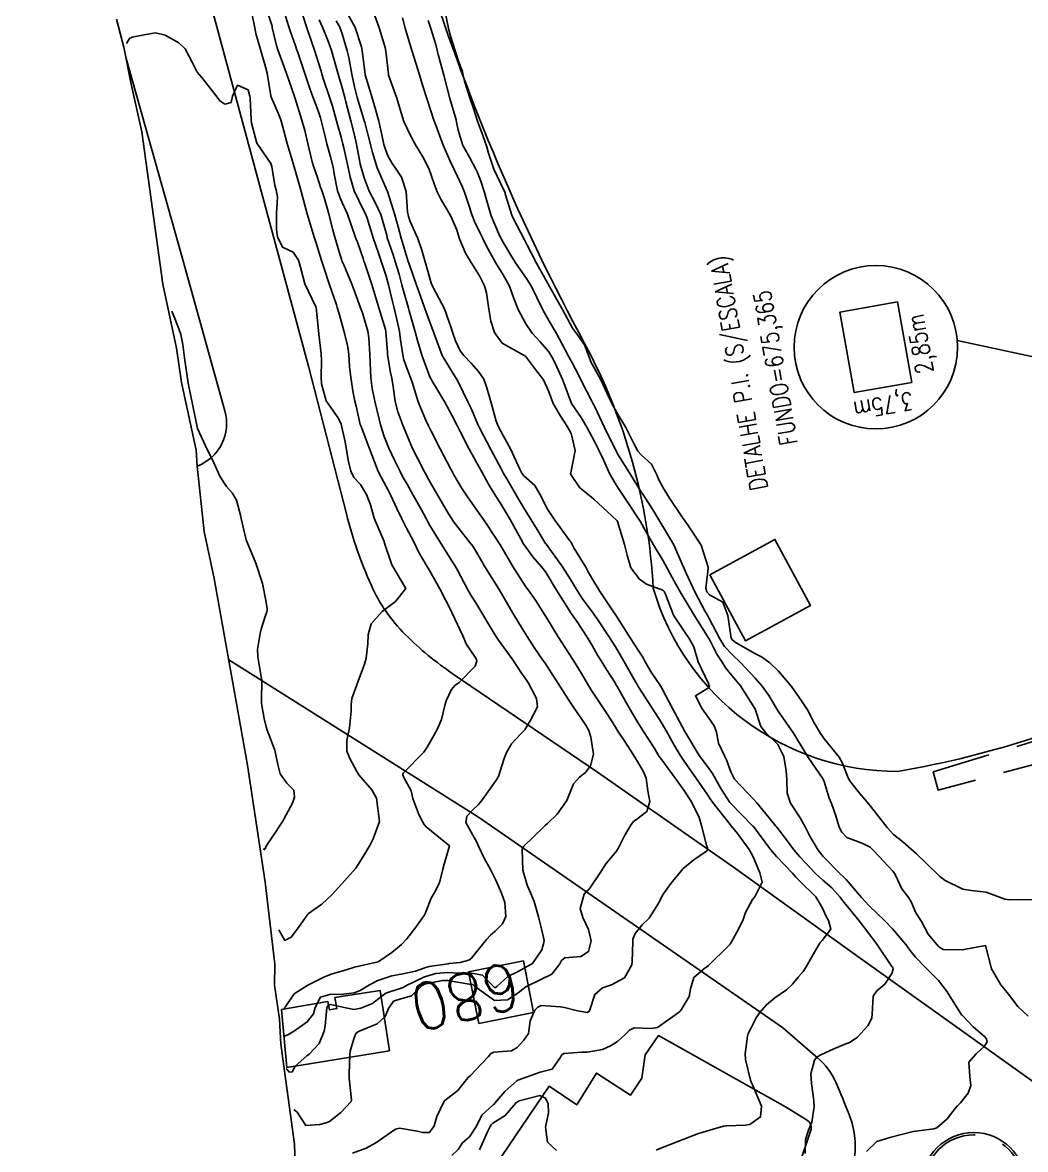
# Model space of a CAD drawing. Header units: metres. Extents: x 298520 to 308411, y 7433745 to 7450750.
# Drawn here: x 300672.9 to 300758.8, y 7447327 to 7447423.6 of the extents above; entities that cross this region are included whole.
import ezdxf
from ezdxf.enums import TextEntityAlignment as Align

# ---------------------------------------------------------------- set-up
doc = ezdxf.new("R2010")
doc.units = ezdxf.units.M
doc.header["$LTSCALE"] = 10
doc.linetypes.add('CONTINUO', pattern=[0])
doc.linetypes.add('DASHED', pattern=[0.75, 0.5, -0.25])
for name, color, linetype in [('Area', 45, 'Continuous'), ('Area Verde e Lazer', 94, 'Continuous'), ('Canteiro', 45, 'DASHED'), ('Cotas', 45, 'Continuous'), ('Curvas de Nivel 1m', 11, 'Continuous'), ('Curvas de Nivel 5m', 15, 'Continuous'), ('Edificações', 30, 'Continuous'), ('TEXTO', 45, 'Continuous'), ('Vias Primárias', 230, 'Continuous'), ('Vias Secundárias', 230, 'DASHED')]:
    doc.layers.add(name, color=color, linetype=linetype)
doc.styles.add('ROMANS', font='romans', dxfattribs={"height": 0.2})
doc.styles.add('Style-STANDARD', font='STANDARD.shx')

msp = doc.modelspace()

# ---------------------------------------------------------------- linework, layer by layer
at = {"layer": 'Area'}
msp.add_polyline3d([(300696.299, 7447324.763, 684.98), (300696.214, 7447327.477, 681.884), (300695.038, 7447336.037, 683.234), (300694.94, 7447338.183, 680.634), (300694.488, 7447341.093, 682.974), (300694.519, 7447342.937, 683.324), (300694.468, 7447343.391, 683.384), (300693.706, 7447349.912, 684.433), (300692.185, 7447359.956, 690.753), (300689.349, 7447375.933, 684.973), (300688.485, 7447379.95, 684.973), (300687.876, 7447385.559, 690.594), (300687.783, 7447386.922, 690.853), (300686.528, 7447392.729, 684.633), (300686.098, 7447395.676, 691.413), (300684.943, 7447401.159, 684.413), (300683.133, 7447414.21, 684.223), (300682.2, 7447418.417, 684.083), (300681.601, 7447421.46, 690.342), (300680.984, 7447423.847, 690.372)], dxfattribs=at)
at = {"layer": 'Area Verde e Lazer'}
msp.add_lwpolyline([(300723.649, 7447508.075), (300719.212, 7447507.069), (300705.718, 7447502.134, 0.27928), (300702.837, 7447498.54, 0.109287), (300703.54, 7447490.474, -0.182463), (300702.834, 7447477.972, 0.136269), (300700.318, 7447460.919, 0.09277), (300721.052, 7447396.056, -0.111056), (300726.921, 7447375.11, 0.333194), (300747.859, 7447359.404, 0.074441), (300771.348, 7447367.177, -0.047394), (300774.903, 7447376.9, 0.339799), (300775.655, 7447384.348, -0.056212), (300762.132, 7447425.152, 0.064997), (300747.372, 7447467.208, -0.079245), (300738.477, 7447495.057, 0.101543), (300734.626, 7447505.497, 0.413552)], format="xyb", close=True, dxfattribs=at)
at = {"layer": 'Canteiro'}
msp.add_circle((300754.37, 7447324.056), 4.219, dxfattribs=at)
at = {"layer": 'Curvas de Nivel 1m', "flags": 128}
for points, elevation in [([(300692.396, 7447425.195), (300692.778, 7447423.245), (300692.915, 7447422.636), (300693.298, 7447421.24), (300693.735, 7447419.779), (300693.867, 7447419.234), (300694.182, 7447417.292), (300694.195, 7447417.23), (300694.242, 7447417.113), (300694.815, 7447415.808), (300695.037, 7447415.218), (300695.3, 7447414.3), (300695.582, 7447413.209), (300696.173, 7447411.2), (300696.759, 7447409.194), (300696.988, 7447408.344), (300697.303, 7447407.188), (300697.813, 7447405.475), (300697.905, 7447405.182), (300698.097, 7447404.584), (300698.538, 7447403.175), (300698.761, 7447402.485), (300699.193, 7447401.169), (300699.805, 7447399.392), (300699.878, 7447399.162), (300700.024, 7447398.597), (300700.449, 7447397.153), (300700.764, 7447395.922), (300700.867, 7447395.147), (300700.935, 7447394.108), (300701.028, 7447393.144), (300701.242, 7447391.842), (300701.383, 7447391.138), (300701.492, 7447390.7), (300701.845, 7447389.131), (300701.861, 7447389.079), (300701.91, 7447388.948), (300702.607, 7447387.123), (300703.062, 7447385.928), (300703.39, 7447385.115), (300703.854, 7447384.176), (300704.236, 7447383.493), (300704.44, 7447383.101), (300704.98, 7447381.944), (300705.369, 7447381.094), (300705.804, 7447380.236), (300706.211, 7447379.497), (300706.425, 7447379.081), (300706.872, 7447378.162), (300707.505, 7447377.064), (300707.766, 7447376.632), (300708.644, 7447375.051), (300709.666, 7447373.098), (300709.692, 7447373.04), (300709.722, 7447372.981), (300710.639, 7447371.026), (300710.947, 7447370.283), (300711.675, 7447369.201), (300711.785, 7447369.009), (300711.81, 7447368.87), (300711.667, 7447368.429), (300710.311, 7447367.03), (300709.926, 7447366.758), (300709.644, 7447366.438), (300709.206, 7447365.467), (300709.091, 7447365.045), (300708.806, 7447363.853), (300708.468, 7447363.051), (300708.154, 7447362.495), (300707.579, 7447361.491), (300707.412, 7447361.225), (300707.278, 7447361.064), (300705.555, 7447359.277), (300705.482, 7447359.162), (300705.485, 7447359.091), (300705.552, 7447358.958), (300706.214, 7447357.754), (300706.356, 7447357.078), (300706.859, 7447355.723), (300707.21, 7447355.064), (300707.314, 7447354.875), (300707.499, 7447354.658), (300709.483, 7447353.04), (300709.035, 7447351.477), (300708.926, 7447351.045), (300708.614, 7447349.879), (300708.201, 7447349.052), (300707.924, 7447348.559), (300707.415, 7447347.285), (300707.304, 7447347.062), (300706.519, 7447345.95), (300705.84, 7447345.083), (300705.378, 7447344.594), (300704.56, 7447343.909), (300703.363, 7447343.11), (300701.358, 7447342.64), (300700.631, 7447342.416), (300699.352, 7447342.028), (300698.716, 7447341.799), (300697.516, 7447341.178), (300697.401, 7447341.121), (300697.342, 7447341.091), (300696.18, 7447340.347), (300695.425, 7447339.208), (300695.313, 7447339.11)], 683), ([(300693.636, 7447425.237), (300694.288, 7447423.255), (300694.297, 7447423.23), (300694.312, 7447423.151), (300694.662, 7447421.59), (300694.777, 7447421.223), (300695.193, 7447420.128), (300695.529, 7447419.211), (300696.215, 7447417.229), (300696.225, 7447417.2), (300696.242, 7447417.153), (300696.846, 7447415.194), (300697.09, 7447414.316), (300697.356, 7447413.188), (300697.733, 7447411.631), (300697.873, 7447411.183), (300698.165, 7447410.362), (300698.45, 7447409.469), (300698.544, 7447409.174), (300698.756, 7447408.562), (300699.151, 7447407.17), (300699.486, 7447405.79), (300699.656, 7447405.164), (300700.089, 7447403.727), (300700.225, 7447403.298), (300700.279, 7447403.157), (300700.428, 7447402.804), (300701.118, 7447401.144), (300701.377, 7447400.471), (300701.866, 7447399.132), (300702.026, 7447398.682), (300702.493, 7447397.125), (300702.581, 7447396.54), (300702.654, 7447395.123), (300702.699, 7447394.4), (300702.741, 7447393.122), (300702.85, 7447392.22), (300703.101, 7447391.118), (300703.459, 7447389.573), (300703.573, 7447389.113), (300703.898, 7447388.096), (300704.292, 7447387.104), (300704.797, 7447386.021), (300705.247, 7447385.089), (300705.46, 7447384.687), (300705.852, 7447384.005), (300706.385, 7447383.075), (300707.08, 7447381.812), (300707.472, 7447381.065), (300707.594, 7447380.847), (300707.807, 7447380.482), (300708.677, 7447379.051), (300709.776, 7447377.302), (300709.882, 7447377.146), (300709.946, 7447377.037), (300710.162, 7447376.639), (300711.033, 7447375.021), (300711.286, 7447374.565), (300711.731, 7447373.84), (300712.254, 7447373.005), (300713.048, 7447371.651), (300713.459, 7447370.992), (300713.69, 7447370.657), (300714.896, 7447368.978), (300715.662, 7447367.833), (300716.01, 7447367.318), (300716.246, 7447366.961), (300716.941, 7447365.643), (300717.016, 7447364.949), (300716.392, 7447363.739), (300715.924, 7447362.965), (300715.776, 7447362.792), (300715.598, 7447362.629), (300714.799, 7447361.764), (300714.349, 7447360.982), (300714.126, 7447360.426), (300713.666, 7447358.989), (300713.631, 7447358.911), (300713.551, 7447358.785), (300712.295, 7447357.009), (300711.955, 7447356.585), (300711.52, 7447356.16), (300710.961, 7447355.575), (300710.886, 7447355.026), (300711.492, 7447353.959), (300711.834, 7447353.362), (300711.961, 7447353.013), (300712.448, 7447351.981), (300713.005, 7447350.997), (300713.449, 7447350.082), (300713.926, 7447348.985), (300714.234, 7447348.173), (300714.318, 7447346.981), (300714.02, 7447346.367), (300713.394, 7447345.729), (300712.996, 7447345.389), (300712.661, 7447345.001), (300711.367, 7447343.417), (300711.146, 7447343.241), (300710.383, 7447343.03), (300709.452, 7447342.949), (300709.362, 7447342.937), (300707.73, 7447342.685), (300707.358, 7447342.578), (300706.584, 7447342.3), (300705.352, 7447342.047), (300704.54, 7447341.909), (300703.347, 7447341.505), (300702.632, 7447341.121), (300701.831, 7447340.637), (300701.332, 7447340.44), (300700.182, 7447340.3), (300699.33, 7447340.328), (300698.432, 7447340.063), (300697.973, 7447339.173), (300697.829, 7447338.653), (300697.301, 7447337.947), (300696.217, 7447337.196), (300695.633, 7447336.859), (300695.283, 7447336.7)], 682), ([(300700.341, 7447425.045), (300701.417, 7447423.139), (300701.937, 7447421.494), (300701.996, 7447421.133), (300702.26, 7447419.143), (300702.272, 7447419.087), (300702.858, 7447417.124), (300703.118, 7447416.237), (300703.432, 7447415.118), (300703.767, 7447413.547), (300703.865, 7447413.113), (300704.184, 7447412.201), (300704.568, 7447411.495), (300704.866, 7447411.1), (300705.385, 7447410.312), (300705.763, 7447409.086), (300705.888, 7447407.322), (300705.932, 7447407.083), (300705.973, 7447406.934), (300706.117, 7447406.523), (300706.786, 7447405.073), (300707.105, 7447404.058), (300707.395, 7447403.067), (300707.952, 7447401.163), (300707.989, 7447401.061), (300708.051, 7447400.918), (300709.045, 7447399.05), (300709.636, 7447397.416), (300709.744, 7447397.043), (300709.996, 7447396.302), (300710.389, 7447395.436), (300710.713, 7447395.029), (300711.343, 7447394.386), (300711.97, 7447393.678), (300712.43, 7447393.005), (300712.674, 7447392.281), (300713.038, 7447390.999), (300713.484, 7447389.427), (300713.644, 7447388.993), (300713.905, 7447388.495), (300714.745, 7447386.981), (300715.468, 7447385.373), (300715.665, 7447384.972), (300715.861, 7447384.731), (300716.793, 7447383.896), (300717.334, 7447382.948), (300717.828, 7447381.969), (300718.502, 7447380.933), (300719.795, 7447379.176), (300719.914, 7447379.038), (300719.971, 7447378.917), (300720.128, 7447378.575), (300721.142, 7447376.899), (300721.369, 7447376.506), (300721.752, 7447375.817), (300722.321, 7447374.884), (300723.529, 7447373.068), (300723.666, 7447372.871), (300723.722, 7447372.793), (300724.948, 7447370.857), (300725.682, 7447369.714), (300726.022, 7447369.191), (300726.215, 7447368.842), (300726.758, 7447367.927), (300727.482, 7447366.823), (300727.649, 7447366.541), (300728.587, 7447364.81), (300729.604, 7447362.878), (300729.643, 7447362.8), (300729.705, 7447362.695), (300730.865, 7447360.787), (300731.563, 7447359.818), (300732.005, 7447359.221), (300732.252, 7447358.77), (300732.718, 7447357.936), (300733.49, 7447356.751), (300733.532, 7447356.702), (300735.464, 7447354.73), (300735.502, 7447354.682), (300736.971, 7447352.715), (300737.474, 7447352.135), (300738.851, 7447350.689), (300739.127, 7447350.362), (300739.446, 7447350.029), (300740.847, 7447348.666), (300741.423, 7447347.698), (300741.745, 7447346.984), (300741.928, 7447346.652), (300742.143, 7447345.907), (300741.387, 7447344.912), (300741.256, 7447344.79), (300741.164, 7447344.662), (300740.5, 7447343.54), (300740.008, 7447342.674), (300739.75, 7447342.283), (300739.349, 7447341.782), (300738.849, 7447341.178), (300738.327, 7447340.695), (300737.326, 7447340.001), (300736.61, 7447339.427), (300736.017, 7447338.723), (300735.742, 7447338.292), (300735.3, 7447337.447), (300735.065, 7447336.963), (300734.988, 7447336.733), (300734.8, 7447335.204), (300734.827, 7447334.734), (300735.245, 7447332.961), (300735.329, 7447332.729), (300735.411, 7447332.558), (300736.186, 7447330.72), (300736.119, 7447329.811), (300735.2, 7447329.171), (300734.822, 7447329.111), (300733.197, 7447329.054), (300732.942, 7447329.009), (300732.056, 7447328.767), (300731.19, 7447328.521), (300730.788, 7447328.383), (300729.183, 7447327.76), (300727.435, 7447327.086), (300727.174, 7447326.972)], 677), ([(300695.43, 7447424.11), (300695.731, 7447423.209), (300695.876, 7447422.773), (300696.297, 7447421.564), (300696.426, 7447421.199), (300696.49, 7447420.999), (300697.092, 7447419.192), (300697.52, 7447417.921), (300697.783, 7447417.185), (300698.231, 7447415.992), (300698.445, 7447415.396), (300698.507, 7447415.176), (300698.826, 7447413.788), (300698.989, 7447413.168), (300699.286, 7447412.064), (300699.509, 7447411.16), (300699.618, 7447410.609), (300699.889, 7447409.154), (300700.143, 7447408.464), (300700.753, 7447407.151), (300701.103, 7447406.136), (300701.441, 7447405.14), (300701.622, 7447404.661), (300702.085, 7447403.351), (300702.16, 7447403.129), (300702.197, 7447403.013), (300702.843, 7447401.122), (300703.184, 7447399.976), (300703.428, 7447399.116), (300704.005, 7447397.274), (300704.033, 7447397.11), (300704.161, 7447395.284), (300704.178, 7447395.107), (300704.441, 7447393.576), (300704.545, 7447393.101), (300704.669, 7447392.383), (300704.833, 7447391.097), (300705.05, 7447390.219), (300705.484, 7447389.086), (300705.898, 7447388.088), (300706.329, 7447387.076), (300706.766, 7447386.179), (300707.343, 7447385.065), (300707.854, 7447384.133), (300708.477, 7447383.054), (300709.464, 7447381.398), (300709.681, 7447381.041), (300709.811, 7447380.844), (300710.589, 7447379.817), (300711.237, 7447379.018), (300711.475, 7447378.7), (300711.785, 7447378.198), (300712.489, 7447377.003), (300713.743, 7447374.99), (300714.911, 7447372.978), (300715.703, 7447371.64), (300716.119, 7447370.964), (300716.744, 7447370.014), (300717.485, 7447368.943), (300717.564, 7447368.834), (300717.67, 7447368.675), (300718.795, 7447366.929), (300719.633, 7447365.611), (300720.091, 7447364.915), (300721.149, 7447363.363), (300721.401, 7447362.902), (300721.595, 7447362.348), (300721.814, 7447360.896), (300721.563, 7447359.881), (300721.14, 7447359.321), (300720.608, 7447358.909), (300720.106, 7447358.356), (300719.533, 7447356.92), (300718.695, 7447355.749), (300717.86, 7447354.936), (300717.672, 7447354.767), (300717.5, 7447354.605), (300715.819, 7447352.965), (300715.712, 7447352.734), (300715.765, 7447350.965), (300716.137, 7447349.657), (300716.433, 7447348.955), (300716.733, 7447348.258), (300717.11, 7447346.945), (300717.396, 7447345.797), (300717.6, 7447344.938), (300717.573, 7447344.746), (300717.375, 7447344.122), (300716.599, 7447342.951), (300715.356, 7447342.268), (300714.491, 7447341.839), (300713.522, 7447340.988), (300713.424, 7447340.906), (300713.342, 7447340.9), (300713.24, 7447340.992), (300712.296, 7447341.95), (300711.354, 7447342.122), (300710.257, 7447342.128), (300709.354, 7447342.172), (300708.311, 7447342.093), (300707.351, 7447341.823), (300705.81, 7447341.083), (300705.52, 7447340.908), (300705.339, 7447340.845), (300704.025, 7447340.41), (300703.324, 7447339.86), (300702.902, 7447339.534), (300701.897, 7447339.131), (300701.312, 7447339.019), (300700.614, 7447339.147), (300699.317, 7447339.446), (300699.084, 7447339.394), (300698.982, 7447339.163), (300698.834, 7447337.628), (300698.744, 7447337.165), (300698.334, 7447336.112), (300697.463, 7447335.178), (300697.351, 7447335.09), (300697.261, 7447335.036), (300696.279, 7447334.168), (300696.015, 7447333.664), (300695.76, 7447333.657), (300695.578, 7447333.885), (300695.503, 7447333.95)], 681), ([(300698.322, 7447423.794), (300698.612, 7447423.176), (300699.095, 7447421.962), (300699.378, 7447421.164), (300699.589, 7447420.464), (300699.959, 7447419.155), (300700.257, 7447418.096), (300700.518, 7447417.147), (300700.614, 7447416.771), (300701.037, 7447415.142), (300701.319, 7447414.032), (300701.524, 7447413.137), (300701.847, 7447411.464), (300701.922, 7447411.133), (300702.164, 7447410.257), (300702.601, 7447409.126), (300703.116, 7447408.142), (300703.602, 7447407.115), (300704.105, 7447405.345), (300704.142, 7447405.148), (300704.154, 7447405.109), (300704.66, 7447403.673), (300704.843, 7447403.099), (300705.162, 7447401.998), (300705.406, 7447401.09), (300705.542, 7447400.582), (300705.966, 7447399.081), (300706.03, 7447398.856), (300706.545, 7447397.075), (300706.746, 7447396.322), (300707.108, 7447395.069), (300707.811, 7447393.215), (300707.878, 7447393.061), (300707.96, 7447392.897), (300709.095, 7447391.048), (300709.918, 7447389.513), (300710.057, 7447389.181), (300710.126, 7447389.037), (300710.404, 7447388.534), (300711.181, 7447387.021), (300711.423, 7447386.561), (300711.87, 7447385.742), (300712.266, 7447385.006), (300712.822, 7447384.031), (300713.46, 7447382.994), (300713.834, 7447382.408), (300714.69, 7447380.981), (300715.753, 7447379.011), (300715.774, 7447378.97), (300715.793, 7447378.939), (300716.606, 7447377.782), (300717.347, 7447376.946), (300717.543, 7447376.726), (300717.758, 7447376.412), (300718.655, 7447374.931), (300719.726, 7447373.219), (300719.844, 7447373.038), (300719.932, 7447372.917), (300720.415, 7447372.211), (300721.262, 7447370.904), (300721.686, 7447370.202), (300722.168, 7447369.382), (300722.468, 7447368.888), (300722.927, 7447368.143), (300723.654, 7447366.993), (300723.728, 7447366.869), (300723.826, 7447366.692), (300724.866, 7447364.858), (300725.611, 7447363.613), (300725.905, 7447363.144), (300726.102, 7447362.843), (300726.993, 7447361.417), (300727.359, 7447360.823), (300727.443, 7447360.693), (300727.57, 7447360.522), (300728.831, 7447358.807), (300729.543, 7447357.814), (300730.19, 7447356.793), (300730.849, 7447355.45), (300731.071, 7447354.784), (300731.486, 7447353.097), (300731.562, 7447352.857), (300731.584, 7447352.778), (300731.574, 7447352.686), (300731.48, 7447352.577), (300730.411, 7447351.848), (300729.457, 7447351.052), (300729.343, 7447350.912), (300729.258, 7447350.802), (300728.433, 7447349.82), (300727.731, 7447348.817), (300727.427, 7447348.215), (300726.567, 7447346.838), (300725.986, 7447346.262), (300725.393, 7447345.532), (300725.184, 7447345.054), (300725.167, 7447344.852), (300725.129, 7447343.088), (300725.092, 7447342.853), (300724.476, 7447341.735), (300723.345, 7447341.114), (300722.592, 7447340.881), (300721.923, 7447340.303), (300721.462, 7447338.898), (300721.311, 7447338.752), (300720.429, 7447338.909), (300719.317, 7447339.198), (300718.99, 7447339.251), (300717.319, 7447339.347), (300717.048, 7447339.213), (300716.776, 7447338.948), (300716.4, 7447338.05), (300716.256, 7447336.956), (300715.859, 7447336.386), (300715.275, 7447335.749), (300714.782, 7447335.463), (300713.269, 7447335.374), (300713.017, 7447335.243), (300712.822, 7447334.997), (300711.246, 7447333.343), (300711.072, 7447333.194), (300710.94, 7447333.023), (300710.191, 7447332.073), (300709.226, 7447331.32), (300709.068, 7447331.198), (300708.963, 7447331.043), (300708.411, 7447329.841), (300708.184, 7447329.05), (300707.758, 7447328.484), (300707.187, 7447328.474), (300706.718, 7447328.597), (300705.19, 7447328.844), (300704.858, 7447328.761), (300703.178, 7447327.596), (300702.343, 7447327.122), (300701.169, 7447326.699)], 679), ([(300702.934, 7447424.524), (300703.465, 7447423.118), (300703.971, 7447421.439), (300704.031, 7447421.113), (300704.249, 7447419.134), (300704.256, 7447419.11), (300704.272, 7447419.055), (300704.975, 7447417.099), (300705.253, 7447416.115), (300705.585, 7447415.09), (300706.203, 7447413.761), (300706.584, 7447413.076), (300707.19, 7447412.063), (300707.704, 7447411.065), (300708.16, 7447409.756), (300708.427, 7447409.057), (300708.751, 7447408.447), (300709.573, 7447407.046), (300710.11, 7447405.797), (300710.281, 7447405.214), (300710.335, 7447405.037), (300710.866, 7447403.804), (300711.335, 7447403.021), (300712.066, 7447401.873), (300712.477, 7447401.006), (300712.642, 7447400.409), (300712.845, 7447399.002), (300713.027, 7447397.991), (300713.337, 7447396.997), (300713.994, 7447396.085), (300715.932, 7447395.022), (300715.983, 7447394.991), (300716.847, 7447393.833), (300717.519, 7447392.947), (300717.949, 7447392.023), (300718.369, 7447390.936), (300718.954, 7447389.898), (300719.589, 7447388.923), (300719.904, 7447388.353), (300720.242, 7447386.915), (300719.864, 7447385), (300719.839, 7447384.944), (300719.832, 7447384.92), (300719.862, 7447384.845), (300720.656, 7447383.713), (300721.631, 7447382.893), (300721.841, 7447382.731), (300723.382, 7447381.312), (300723.813, 7447380.895), (300723.833, 7447380.87), (300723.857, 7447380.825), (300724.477, 7447378.863), (300724.692, 7447377.948), (300725.019, 7447376.857), (300725.753, 7447375.867), (300726.352, 7447375.444), (300727.744, 7447374.93), (300727.856, 7447374.819), (300727.97, 7447374.589), (300728.675, 7447372.81), (300729.7, 7447371.24), (300730.009, 7447370.797), (300730.406, 7447370.072), (300730.76, 7447368.789), (300731.655, 7447366.944), (300731.694, 7447366.82), (300731.71, 7447366.779), (300731.738, 7447366.693), (300731.65, 7447366.565), (300730.543, 7447365.888), (300731.103, 7447364.785), (300731.616, 7447364.064), (300732.151, 7447363.315), (300732.332, 7447362.769), (300732.528, 7447361.827), (300733.03, 7447360.758), (300733.204, 7447360.39), (300733.559, 7447359.376), (300733.889, 7447358.747), (300735.536, 7447357.017), (300735.787, 7447356.727), (300737.072, 7447355.152), (300737.437, 7447354.711), (300737.502, 7447354.632), (300738.337, 7447353.543), (300738.952, 7447352.688), (300739.474, 7447352.082), (300740.83, 7447350.666), (300741.447, 7447350.096), (300742.222, 7447349.429), (300742.927, 7447348.638), (300743.138, 7447348.343), (300743.427, 7447347.996), (300744.568, 7447346.618), (300745.397, 7447345.521), (300746.077, 7447344.603), (300747.364, 7447342.703), (300747.41, 7447342.636), (300747.435, 7447342.589), (300747.478, 7447342.472), (300747.356, 7447342.107), (300746.763, 7447341.174), (300746.077, 7447340.603), (300745.77, 7447340.164), (300745.666, 7447338.606), (300745.636, 7447338.281), (300745.303, 7447337.605), (300744.379, 7447336.624), (300743.722, 7447336.198), (300743.283, 7447336.008), (300742.32, 7447335.607), (300741.27, 7447335.135), (300740.976, 7447334.954), (300740.735, 7447334.665), (300740.415, 7447333.505), (300740.489, 7447332.668), (300740.674, 7447331.22), (300740.692, 7447330.665), (300740.511, 7447329.36), (300740.214, 7447328.67), (300739.976, 7447327.881), (300739.928, 7447326.672)], 676), ([(300709.173, 7447424.205), (300709.391, 7447423.044), (300709.588, 7447422.323), (300709.99, 7447421.043), (300710.284, 7447420.182), (300710.609, 7447419.367), (300710.663, 7447419.034), (300710.763, 7447418.535), (300711.267, 7447417.025), (300711.506, 7447416.291), (300711.909, 7447415.015), (300712.211, 7447414.198), (300712.64, 7447413.006), (300712.812, 7447412.378), (300713.281, 7447410.999), (300714.154, 7447409.145), (300714.213, 7447409.048), (300714.24, 7447408.989), (300714.257, 7447408.883), (300714.852, 7447406.979), (300715.29, 7447406.147), (300715.9, 7447404.963), (300715.962, 7447404.822), (300716.099, 7447404.537), (300716.924, 7447402.952), (300718.053, 7447400.94), (300719.19, 7447398.928), (300720.01, 7447397.385), (300720.346, 7447396.915), (300721.04, 7447395.951), (300721.443, 7447394.898), (300721.589, 7447394.505), (300721.972, 7447393.776), (300722.479, 7447392.885), (300722.938, 7447391.89), (300723.421, 7447390.875), (300723.924, 7447389.963), (300724.567, 7447388.863), (300725.258, 7447387.491), (300725.605, 7447386.853), (300725.88, 7447386.528), (300726.774, 7447385.739), (300727.224, 7447384.83), (300727.414, 7447384.382), (300727.85, 7447383.571), (300728.332, 7447382.815), (300729.362, 7447381.262), (300729.687, 7447380.801), (300729.811, 7447380.644), (300731.043, 7447378.788), (300731.637, 7447376.909), (300731.632, 7447376.781), (300731.421, 7447375.108), (300731.516, 7447374.782), (300731.74, 7447374.533), (300732.877, 7447373.905), (300733.32, 7447372.756), (300733.607, 7447370.838), (300733.645, 7447370.751), (300733.662, 7447370.72), (300733.692, 7447370.691), (300734.023, 7447370.413), (300735.68, 7447369.485), (300736.186, 7447369.23), (300736.918, 7447368.711), (300737.662, 7447368.003), (300738.752, 7447366.689), (300739.631, 7447365.457), (300740.128, 7447364.675), (300740.71, 7447363.571), (300741.248, 7447362.664), (300741.596, 7447362.174), (300742.849, 7447360.641), (300743.114, 7447360.183), (300743.557, 7447358.999), (300743.728, 7447358.628), (300744.464, 7447357.7), (300745.389, 7447356.611), (300745.53, 7447356.44), (300746.961, 7447354.595), (300747.497, 7447354.012), (300748.3, 7447353.387), (300749.251, 7447352.563), (300749.48, 7447352.339), (300751.316, 7447350.541), (300751.452, 7447350.414), (300751.923, 7447350.06), (300753.441, 7447349.32), (300754.138, 7447349.207), (300755.439, 7447349.061), (300757.032, 7447348.474), (300757.432, 7447348.402), (300759.433, 7447348.44)], 673), ([(300699.767, 7447423.713), (300700.094, 7447423.153), (300700.164, 7447423.004), (300700.307, 7447422.587), (300700.73, 7447421.146), (300700.857, 7447420.574), (300701.124, 7447419.141), (300701.347, 7447418.049), (300701.575, 7447417.137), (300702.177, 7447415.176), (300702.187, 7447415.13), (300702.222, 7447415.01), (300702.718, 7447413.125), (300702.893, 7447412.422), (300703.29, 7447411.119), (300704.153, 7447409.138), (300704.166, 7447409.122), (300704.177, 7447409.085), (300704.816, 7447407.1), (300705.079, 7447406.062), (300705.339, 7447405.091), (300705.522, 7447404.513), (300705.957, 7447403.082), (300706.077, 7447402.71), (300706.651, 7447401.074), (300706.999, 7447400.115), (300707.376, 7447399.067), (300708.007, 7447397.344), (300708.107, 7447397.059), (300708.162, 7447396.897), (300708.861, 7447395.051), (300709.965, 7447393.202), (300710.037, 7447393.113), (300710.089, 7447393.038), (300710.215, 7447392.78), (300711.095, 7447391.023), (300711.353, 7447390.445), (300711.914, 7447389.127), (300711.964, 7447389.009), (300712.019, 7447388.901), (300713.016, 7447386.999), (300713.867, 7447385.381), (300714.078, 7447384.988), (300714.381, 7447384.462), (300715.243, 7447382.976), (300715.828, 7447382.008), (300716.478, 7447380.96), (300716.981, 7447380.129), (300717.713, 7447378.941), (300717.747, 7447378.896), (300717.791, 7447378.837), (300719.144, 7447376.926), (300719.754, 7447375.998), (300720.167, 7447375.334), (300720.414, 7447374.91), (300720.937, 7447374.104), (300721.725, 7447373.055), (300721.846, 7447372.889), (300722.131, 7447372.471), (300723.175, 7447370.878), (300723.378, 7447370.563), (300723.685, 7447370.089), (300724.419, 7447368.863), (300725.413, 7447367.094), (300725.55, 7447366.851), (300725.65, 7447366.676), (300726.826, 7447364.832), (300727.141, 7447364.35), (300727.611, 7447363.623), (300728.085, 7447362.815), (300728.727, 7447361.667), (300729.232, 7447360.803), (300729.568, 7447360.292), (300730.625, 7447358.789), (300731.54, 7447357.467), (300731.813, 7447357.053), (300732.01, 7447356.773), (300733.504, 7447354.852), (300733.589, 7447354.749), (300734.146, 7447354.094), (300735.127, 7447352.734), (300735.473, 7447352.084), (300736.065, 7447350.724), (300736.256, 7447349.911), (300735.656, 7447348.728), (300735.554, 7447348.606), (300735.43, 7447348.431), (300734.827, 7447347.328), (300734.62, 7447346.738), (300734.236, 7447345.906), (300733.589, 7447344.748), (300733.512, 7447344.619), (300733.38, 7447344.46), (300731.653, 7447342.776), (300731.488, 7447342.651), (300731.36, 7447342.577), (300730.392, 7447341.744), (300730.125, 7447340.792), (300729.999, 7447340.127), (300729.316, 7447338.981), (300729.236, 7447338.879), (300729.165, 7447338.802), (300727.299, 7447337.487), (300726.757, 7447337.377), (300725.299, 7447337.439), (300724.903, 7447337.248), (300724.508, 7447336.858), (300723.88, 7447336.268), (300723.278, 7447335.907), (300722.571, 7447335.583), (300721.27, 7447335.362), (300720.802, 7447335.373), (300719.268, 7447335.251), (300719.072, 7447335.116), (300718.976, 7447334.923), (300718.277, 7447333.905), (300717.25, 7447333.636), (300715.339, 7447332.969), (300715.242, 7447332.907), (300714.222, 7447331.991), (300713.371, 7447330.989), (300713.299, 7447330.912), (300713.221, 7447330.854), (300712.256, 7447329.955), (300711.791, 7447329.011), (300711.184, 7447328.104), (300710.608, 7447327.596), (300710.218, 7447327.03), (300709.683, 7447326.517)], 678), ([(300707.665, 7447423.725), (300707.875, 7447423.064), (300708.299, 7447421.669), (300708.425, 7447421.189), (300708.461, 7447421.058), (300708.521, 7447420.827), (300708.993, 7447419.053), (300709.257, 7447418.05), (300709.524, 7447417.047), (300710.042, 7447415.225), (300710.083, 7447415.041), (300710.213, 7447414.355), (300710.634, 7447413.033), (300711.188, 7447412.03), (300711.751, 7447411.016), (300711.882, 7447410.726), (300712.163, 7447409.984), (300712.474, 7447409.007), (300712.586, 7447408.566), (300713.051, 7447407.001), (300713.776, 7447405.324), (300713.936, 7447404.992), (300714.1, 7447404.696), (300714.733, 7447403.624), (300715.123, 7447402.974), (300716.063, 7447401.629), (300716.506, 7447400.955), (300716.973, 7447400.022), (300717.47, 7447398.946), (300718.019, 7447397.989), (300718.635, 7447396.934), (300719.398, 7447395.517), (300719.712, 7447394.923), (300719.978, 7447394.423), (300720.497, 7447393.441), (300720.769, 7447392.908), (300721.64, 7447391.192), (300721.797, 7447390.892), (300721.843, 7447390.803), (300721.93, 7447390.636), (300722.76, 7447388.882), (300723.585, 7447387.175), (300723.742, 7447386.871), (300723.881, 7447386.629), (300724.986, 7447384.859), (300725.849, 7447383.459), (300726.082, 7447383.084), (300726.235, 7447382.844), (300726.867, 7447381.873), (300727.505, 7447380.825), (300727.615, 7447380.627), (300727.808, 7447380.315), (300728.678, 7447378.811), (300729.406, 7447377.166), (300729.575, 7447376.802), (300729.759, 7447376.405), (300730.49, 7447374.793), (300731.339, 7447373.172), (300731.569, 7447372.782), (300731.719, 7447372.51), (300732.638, 7447370.766), (300733.04, 7447370.113), (300733.68, 7447369.428), (300734.398, 7447368.743), (300735.653, 7447367.395), (300736.245, 7447366.721), (300736.822, 7447365.9), (300737.537, 7447364.701), (300737.569, 7447364.647), (300737.622, 7447364.578), (300738.925, 7447362.687), (300739.587, 7447361.612), (300740.165, 7447360.674), (300741.465, 7447358.75), (300741.514, 7447358.66), (300741.552, 7447358.554), (300741.992, 7447357.108), (300742.176, 7447356.65), (300742.555, 7447355.607), (300742.857, 7447354.64), (300743.072, 7447354.209), (300743.494, 7447353.745), (300744.865, 7447353.24), (300745.486, 7447352.924), (300745.811, 7447352.607), (300747.457, 7447350.829), (300747.628, 7447350.587), (300748.223, 7447349.361), (300748.806, 7447348.569), (300749.047, 7447348.183), (300749.42, 7447347.306), (300749.899, 7447346.555), (300750.471, 7447345.475), (300751.224, 7447344.542), (300751.381, 7447344.389), (300751.752, 7447344.163), (300753.379, 7447344.122), (300755.383, 7447344.49), (300755.885, 7447342.485), (300756.685, 7447341.134), (300757.22, 7447340.471), (300757.331, 7447340.317), (300758.139, 7447339.275), (300759.019, 7447338.444)], 674), ([(300681.823, 7447421.76), (300682.098, 7447422.192), (300682.307, 7447422.324), (300683.498, 7447422.545), (300684.306, 7447422.675), (300685.147, 7447422.489), (300686.298, 7447421.822), (300686.859, 7447421.314), (300687.481, 7447420.107), (300687.888, 7447419.304), (300688.266, 7447418.845), (300689.513, 7447417.281), (300689.807, 7447416.845), (300690.236, 7447416.579), (300690.779, 7447416.723), (300690.915, 7447417.263), (300691.33, 7447418.186), (300692.251, 7447417.81), (300692.399, 7447417.248), (300692.418, 7447417.071), (300692.494, 7447415.247), (300692.517, 7447414.95), (300692.98, 7447413.242), (300694.177, 7447411.496), (300694.259, 7447411.229), (300694.542, 7447409.609), (300694.64, 7447409.223), (300694.754, 7447408.61), (300694.666, 7447407.222), (300694.681, 7447405.794), (300694.76, 7447405.22), (300695.188, 7447404.308), (300696.09, 7447403.893), (300696.566, 7447403.195), (300696.761, 7447402.504), (300697.096, 7447401.19), (300698.033, 7447399.223), (300698.049, 7447399.18), (300698.056, 7447399.156), (300698.27, 7447397.177), (300698.306, 7447396.871), (300698.49, 7447395.175), (300698.527, 7447394.625), (300698.505, 7447393.175), (300698.512, 7447392.617), (300698.926, 7447391.17), (300699.919, 7447389.721), (300700.13, 7447389.371), (300700.195, 7447389.156), (300700.513, 7447387.765), (300700.63, 7447387.149), (300700.798, 7447386.072), (300701.043, 7447385.142), (300701.3, 7447384.581), (300701.852, 7447383.996), (300702.389, 7447383.125), (300702.712, 7447382.239), (300703.047, 7447381.118), (300703.795, 7447379.302), (300703.882, 7447379.109), (300703.926, 7447378.975), (300704.543, 7447377.102), (300705.743, 7447375.09), (300704.857, 7447373.974), (300703.723, 7447373.11), (300702.775, 7447372.052), (300702.51, 7447371.122), (300702.479, 7447370.328), (300702.344, 7447369.123), (300702.193, 7447368.599), (300701.653, 7447367.13), (300701.119, 7447365.649), (300701.053, 7447365.139), (300701.065, 7447364.586), (300700.93, 7447363.14), (300700.682, 7447362.048), (300700.699, 7447361.143), (300700.953, 7447360.526), (300701.556, 7447359.401), (300701.734, 7447359.128), (300702.832, 7447357.825), (300703.236, 7447357.113), (300703.503, 7447355.11), (300702.958, 7447353.645), (300702.702, 7447353.118), (300702.245, 7447352.353), (300701.463, 7447351.13), (300700.535, 7447350.055), (300699.697, 7447349.156), (300699.43, 7447348.879), (300698.544, 7447348.047), (300697.413, 7447347.227), (300697.364, 7447347.181), (300696.549, 7447346.039), (300695.934, 7447345.202), (300695.38, 7447344.927), (300694.863, 7447345.85)], 684), ([(300718.637, 7447326.928), (300717.883, 7447327.642), (300717.693, 7447328.942), (300717.973, 7447330.177), (300717.941, 7447330.939), (300717.707, 7447331.422), (300717.23, 7447331.651), (300715.435, 7447331.177), (300715.224, 7447331.058), (300715.175, 7447331.018), (300715.137, 7447330.971), (300714.242, 7447329.945), (300713.197, 7447329.264), (300713.049, 7447329.138), (300712.968, 7447328.993), (300712.727, 7447328.535), (300712.042, 7447327.007)], 677)]:
    msp.add_lwpolyline(points, dxfattribs=dict(at, elevation=elevation))
at = {"layer": 'Curvas de Nivel 5m', "flags": 128}
for points, elevation in [([(300696.727, 7447424.806), (300697.241, 7447423.191), (300697.719, 7447421.765), (300697.915, 7447421.184), (300698.282, 7447420.039), (300698.483, 7447419.385), (300698.544, 7447419.176), (300698.676, 7447418.765), (300699.208, 7447417.166), (300699.463, 7447416.389), (300699.817, 7447415.156), (300699.908, 7447414.843), (300700.209, 7447413.744), (300700.362, 7447413.148), (300700.407, 7447412.941), (300700.817, 7447411.144), (300700.978, 7447410.328), (300701.309, 7447409.138), (300702.128, 7447407.5), (300702.326, 7447407.128), (300702.433, 7447406.814), (300702.95, 7447405.122), (300703.392, 7447403.815), (300703.636, 7447403.114), (300704.064, 7447401.844), (300704.268, 7447401.107), (300704.603, 7447399.666), (300704.739, 7447399.099), (300704.978, 7447398.137), (300705.192, 7447397.092), (300705.296, 7447396.39), (300705.485, 7447395.087), (300705.576, 7447394.683), (300705.968, 7447393.581), (300706.169, 7447393.078), (300706.293, 7447392.742), (300706.805, 7447391.071), (300707.431, 7447389.551), (300707.665, 7447389.062), (300707.906, 7447388.568), (300708.686, 7447387.052), (300709.597, 7447385.311), (300709.741, 7447385.041), (300709.861, 7447384.83), (300710.524, 7447383.704), (300710.958, 7447383.023), (300711.825, 7447381.792), (300712.382, 7447381.004), (300713.566, 7447379.221), (300713.716, 7447378.991), (300713.792, 7447378.871), (300714.918, 7447376.979), (300715.753, 7447375.616), (300716.015, 7447375.235), (300716.223, 7447374.963), (300716.856, 7447374.075), (300717.561, 7447372.942), (300717.719, 7447372.673), (300718.782, 7447370.929), (300719.679, 7447369.574), (300720.108, 7447368.916), (300720.78, 7447367.791), (300721.298, 7447366.904), (300721.644, 7447366.338), (300722.601, 7447364.885), (300723.014, 7447364.277), (300723.608, 7447363.331), (300723.893, 7447362.867), (300724.486, 7447361.964), (300725.211, 7447360.854), (300725.567, 7447360.257), (300726.093, 7447359.377), (300726.312, 7447358.839), (300726.464, 7447357.758), (300726.622, 7447356.834), (300726.387, 7447355.97), (300725.51, 7447355.311), (300725.243, 7447355.116), (300725.037, 7447354.855), (300724.468, 7447353.886), (300723.939, 7447352.865), (300723.774, 7447352.572), (300723.473, 7447352.213), (300722.858, 7447351.483), (300722.483, 7447350.885), (300721.437, 7447349.321), (300721.227, 7447349.11), (300721.007, 7447348.904), (300720.658, 7447347.67), (300720.91, 7447346.905), (300721.397, 7447345.856), (300721.605, 7447344.897), (300721.374, 7447343.998), (300720.728, 7447343.548), (300719.368, 7447343.439), (300719.066, 7447343.223), (300718.924, 7447342.924), (300718.253, 7447342.032), (300717.35, 7447341.604), (300716.029, 7447340.96), (300715.641, 7447340.663), (300715.335, 7447340.421), (300714.453, 7447339.852), (300713.325, 7447339.781), (300711.635, 7447341.016), (300711.475, 7447341.148), (300711.344, 7447341.171), (300711.181, 7447341.185), (300709.348, 7447341.511), (300708.891, 7447341.501), (300707.344, 7447341.174), (300707.14, 7447341.063), (300706.225, 7447340.181), (300705.325, 7447339.928), (300704.701, 7447339.718), (300704.25, 7447339.101), (300703.986, 7447338.424), (300703.3, 7447337.798), (300701.69, 7447337.134), (300701.468, 7447336.959), (300701.283, 7447336.511), (300700.976, 7447335.434), (300700.936, 7447335.143), (300700.887, 7447333.503), (300700.899, 7447333.143), (300701.082, 7447331.283), (300701.051, 7447331.142), (300700.173, 7447330.186), (300699.197, 7447329.428), (300699.019, 7447329.338), (300698.373, 7447329.168), (300697.192, 7447329.076), (300696.453, 7447330.208), (300696.163, 7447330.44)], 680), ([(300705.456, 7447423.963), (300705.685, 7447423.089), (300705.826, 7447422.605), (300706.293, 7447421.08), (300706.909, 7447419.074), (300707.204, 7447418.125), (300707.545, 7447417.067), (300708.182, 7447415.102), (300708.198, 7447415.06), (300708.222, 7447414.994), (300708.934, 7447413.053), (300709.543, 7447411.683), (300709.846, 7447411.043), (300710.166, 7447410.363), (300710.588, 7447409.465), (300710.759, 7447409.031), (300711.074, 7447408.091), (300711.433, 7447407.02), (300711.619, 7447406.518), (300712.108, 7447405.516), (300712.367, 7447405.007), (300712.628, 7447404.474), (300713.408, 7447402.997), (300714.067, 7447401.939), (300714.61, 7447400.982), (300714.998, 7447399.931), (300715.371, 7447398.97), (300716.015, 7447397.765), (300716.575, 7447396.961), (300717.252, 7447396.208), (300717.987, 7447395.364), (300718.251, 7447394.937), (300718.541, 7447394.371), (300719.187, 7447392.928), (300719.933, 7447390.92), (300720.757, 7447389.743), (300721.236, 7447388.9), (300721.894, 7447387.659), (300722.311, 7447386.886), (300722.697, 7447386.059), (300723.211, 7447384.877), (300723.852, 7447383.808), (300724.478, 7447382.864), (300725.813, 7447380.85), (300726.529, 7447379.568), (300726.954, 7447378.833), (300727.772, 7447377.444), (300728.118, 7447376.816), (300728.547, 7447376.02), (300729.237, 7447374.805), (300729.734, 7447373.947), (300730.419, 7447372.793), (300731.693, 7447370.796), (300731.702, 7447370.78), (300732.372, 7447369.462), (300732.821, 7447368.763), (300733.156, 7447368.246), (300733.662, 7447367.635), (300734.39, 7447366.743), (300735.623, 7447364.787), (300735.647, 7447364.753), (300735.654, 7447364.73), (300736.148, 7447363.262), (300736.577, 7447362.715), (300737.588, 7447361.726), (300738.094, 7447360.702), (300738.317, 7447359.456), (300738.362, 7447358.698), (300738.402, 7447357.558), (300738.674, 7447356.693), (300739.514, 7447355.44), (300739.927, 7447354.676), (300740.358, 7447353.807), (300741.034, 7447352.664), (300741.475, 7447352.117), (300742.941, 7447350.638), (300743.208, 7447350.391), (300743.448, 7447350.148), (300744.755, 7447348.617), (300745.426, 7447347.893), (300746.754, 7447346.597), (300747.403, 7447345.931), (300748.551, 7447344.572), (300748.907, 7447344.096), (300749.372, 7447343.504), (300750.304, 7447342.551), (300751.347, 7447341.503), (300752.104, 7447340.532), (300753.313, 7447338.564), (300753.335, 7447338.542), (300753.362, 7447338.519), (300754.33, 7447337.531), (300755.295, 7447336.711), (300755.473, 7447336.488), (300755.524, 7447336.253), (300755.284, 7447335.87), (300754.565, 7447335.209), (300753.94, 7447334.51), (300754.024, 7447333.282), (300754.109, 7447332.507), (300753.884, 7447331.859), (300753.221, 7447331.03), (300752.974, 7447330.765), (300752.791, 7447330.524), (300752.097, 7447329.638), (300751.196, 7447328.869), (300750.957, 7447328.78), (300749.193, 7447328.56), (300747.188, 7447328.056), (300746.073, 7447327.712), (300745.175, 7447326.856)], 675), ([(300685.723, 7447398.83), (300686.014, 7447398.08), (300686.318, 7447397.317), (300686.472, 7447396.842), (300686.656, 7447395.981), (300686.794, 7447394.853), (300687.113, 7447392.659), (300687.908, 7447388.774), (300688.601, 7447387.293), (300689.302, 7447385.855), (300689.857, 7447384.641), (300690.389, 7447383.813), (300690.872, 7447383.265), (300691.233, 7447382.658), (300691.612, 7447381.253), (300691.647, 7447381.089), (300691.804, 7447380.348), (300692.08, 7447379.247), (300692.266, 7447378.768), (300692.912, 7447377.239), (300693.475, 7447375.505), (300693.539, 7447375.232), (300693.732, 7447374.181), (300693.87, 7447373.373), (300693.881, 7447373.228), (300693.856, 7447373.093), (300693.715, 7447372.692), (300693.348, 7447371.583), (300693.27, 7447371.234), (300693.049, 7447369.866), (300693.062, 7447369.236), (300693.373, 7447367.516), (300693.403, 7447367.232), (300693.376, 7447365.483), (300693.391, 7447365.232), (300693.61, 7447363.948), (300693.776, 7447363.228), (300693.874, 7447362.953), (300694.516, 7447361.221), (300694.783, 7447359.999), (300694.986, 7447359.216), (300695.545, 7447358.4), (300696.149, 7447357.811), (300696.199, 7447357.2), (300696.037, 7447356.691), (300695.51, 7447355.68), (300695.337, 7447355.38), (300695.236, 7447355.213), (300694.552, 7447354.16), (300693.941, 7447353.225), (300693.769, 7447352.938), (300693.699, 7447352.785), (300693.649, 7447352.711), (300693.599, 7447352.739), (300693.563, 7447352.81)], 685)]:
    msp.add_lwpolyline(points, dxfattribs=dict(at, elevation=elevation))
at = {"layer": 'Edificações'}
for points in [[(300731.76, 7447376.257), (300734.817, 7447370.607), (300740.404, 7447373.631), (300737.346, 7447379.281)], [(300711.123, 7447342.245), (300715.815, 7447343.171), (300716.687, 7447338.754), (300711.996, 7447337.828)], [(300695.093, 7447339.013), (300699.079, 7447339.692), (300699.2, 7447338.985), (300699.84, 7447339.094), (300699.678, 7447340.049), (300703.545, 7447340.642), (300704.335, 7447335.487), (300695.543, 7447334.053)]]:
    msp.add_lwpolyline(points, close=True, dxfattribs=at)
msp.add_lwpolyline([(300714.724, 7447315.489), (300713.922, 7447318.977), (300713.328, 7447319.424, -0.285403), (300712.327, 7447322.002, -0.261299), (300714.198, 7447324.237, -0.08991), (300715.233, 7447324.429), (300713.382, 7447325.628), (300718.008, 7447332.442), (300720.371, 7447330.838), (300722.068, 7447333.563), (300724.979, 7447331.668), (300725.937, 7447333.139), (300726.24, 7447335.126), (300727.369, 7447336.785), (300738.237, 7447330.665), (300740.059, 7447329.576, -0.360684), (300740.405, 7447328.595, 0.024565), (300738.681, 7447323.092, -0.413737), (300732.788, 7447319.626), (300732.88, 7447319.015), (300716.221, 7447315.876)], format="xyb", close=True, dxfattribs=at)
at = {"layer": 'TEXTO', "linetype": 'CONTINUO'}
msp.add_polyline3d([(300749.054, 7447392.733, 0), (300747.838, 7447399.626, 0), (300742.914, 7447398.758, 0), (300744.13, 7447391.865, 0), (300749.054, 7447392.733, 0)], close=True, dxfattribs=at)
msp.add_polyline3d([(300752.96, 7447396.332, 0), (300895.016, 7447365.823, 0)], dxfattribs=at)
msp.add_circle((300745.984, 7447395.746), 7, dxfattribs=at)
at = {"layer": 'Vias Primárias'}
msp.add_lwpolyline([(300675.511, 7447493.067, 0.250426), (300673.295, 7447483.462), (300681.005, 7447454.935), (300693.424, 7447408.905), (300697.443, 7447394.016), (300700.654, 7447381.482, 0.043688), (300702.793, 7447375.339, 0.091232), (300705.693, 7447371.141, 0.046946), (300709.796, 7447367.751), (300722.149, 7447359.358), (300733.798, 7447351.203), (300744.451, 7447343.543), (300765.792, 7447328.304), (300782.118, 7447315.89), (300806.618, 7447297.389, 0.005227), (300811.33, 7447293.862, -0.092816), (300817.416, 7447287.377), (300819.145, 7447284.672, -0.086995), (300820.075, 7447283.046), (300829.161, 7447257.854), (300831.931, 7447249.95), (300837.62, 7447234.325)], format="xyb", dxfattribs=at)
for points, elevation in [([(300681.796, 7447420.47), (300686.516, 7447403.761), (300690.258, 7447390.311, -0.385553), (300687.876, 7447385.559, -2.846273)], 688.306), ([(300690.586, 7447368.96), (300711.955, 7447355.494), (300737.989, 7447337.476), (300740.987, 7447334.884, -0.112263), (300742.577, 7447332.724, -0.008615), (300743.696, 7447330.028, -0.144475), (300744.073, 7447325.82, -0.127807), (300741.454, 7447320.425, -0.14404), (300736.779, 7447317.373), (300697.9, 7447309.61)], 687.495)]:
    msp.add_lwpolyline(points, format="xyb", dxfattribs=dict(at, elevation=elevation))
msp.add_circle((300754.37, 7447324.056), 4.419, dxfattribs=at)
at = {"layer": 'Vias Secundárias'}
msp.add_lwpolyline([(300760.963, 7447331.752), (300763.098, 7447335.317), (300765.796, 7447341.348, -0.016231), (300768.603, 7447347.113, 0.366101), (300768.36, 7447348.216, -0.004931), (300765.81, 7447350.205), (300764.472, 7447350.729), (300765.259, 7447352.112), (300767.478, 7447350.684), (300768.4, 7447349.902, 0.232217), (300769.099, 7447349.726, 0.415866), (300769.541, 7447350.41, -0.104757), (300769.528, 7447352.617, 0.015252), (300770.121, 7447356.027, -0.03041), (300770.998, 7447360.295, 0.536051), (300768.995, 7447362.574), (300751.311, 7447357.793), (300750.881, 7447359.382), (300772.106, 7447365.814, 0.285115), (300772.516, 7447366.28, -0.051104), (300775.481, 7447377.088, -0.684855)], format="xyb", dxfattribs=at)

# ---------------------------------------------------------------- texts
at = {"layer": 'Cotas', "style": 'Style-STANDARD'}
msp.add_text('680', height=4, rotation=193.67153, dxfattribs=at).set_placement((300710.852, 7447340.107, 680), align=Align.MIDDLE_CENTER)
at = {"layer": 'TEXTO', "style": 'ROMANS', "width": 0.8}
for s, rotation, p in [('DETALHE P.I. (S/ESCALA)', 100, (300736.737, 7447383.632)), ('FUNDO=675,365', 100, (300739.286, 7447387.497)), ('2,85m', 100, (300750.934, 7447393.625)), ('3,75m', 190, (300749.044, 7447391.932))]:
    msp.add_text(s, height=1.5, rotation=rotation, dxfattribs=at).set_placement(p)

doc.saveas('drawing.dxf')
